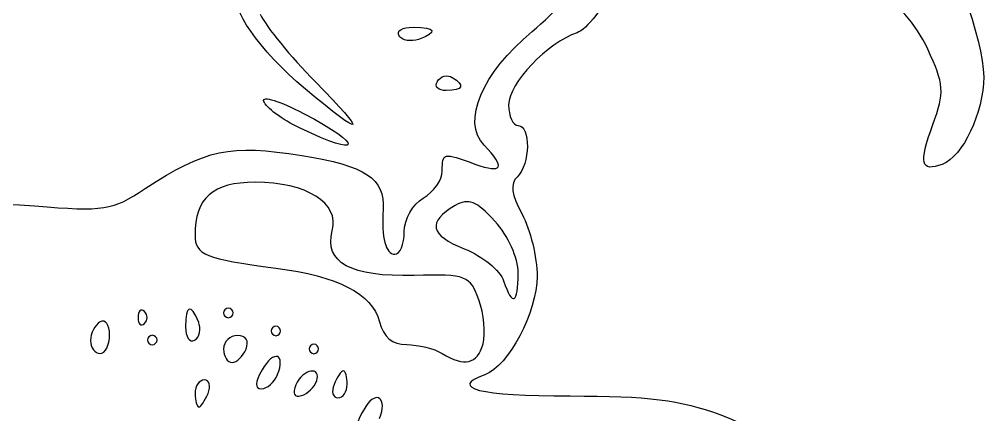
# Model space of a CAD drawing. Extents: x 2.4 to 13.2, y 1.8 to 13.4.
# Drawn here: x 9.453 to 11.505, y 7.164 to 8.006 of the extents above; entities that cross this region are included whole.
import ezdxf

# ---------------------------------------------------------------- set-up
doc = ezdxf.new("R2010")
doc.units = 0
doc.layers.add('Layer_1', color=7, linetype='CONTINUOUS')

msp = doc.modelspace()

# ---------------------------------------------------------------- linework, layer by layer
at = {"layer": 'Layer_1', "color": 7}
for points in [[(10.260657, 7.97004), (10.260657, 7.97054)], [(10.342282, 7.87344), (10.342282, 7.87394)], [(9.833606, 7.36223), (9.833598, 7.36193)], [(10.00159, 7.24893), (10.001528, 7.24833)], [(10.084726, 7.23502), (10.084756, 7.23442)]]:
    msp.add_lwpolyline(points, dxfattribs=at)
for points in [[(10.061205, 7.85709)], [(10.050128, 7.77394)], [(10.513966, 7.4654)], [(9.718699, 7.38353)], [(9.907411, 7.38053)], [(9.644566, 7.33373)], [(10.008503, 7.34213)], [(9.745658, 7.32293)], [(10.439372, 7.31457)], [(9.934941, 7.30373)], [(10.089381, 7.30383)], [(10.150036, 7.22842)], [(9.854074, 7.20922)]]:
    msp.add_lwpolyline(points, close=True, dxfattribs=at)
for points in [[(11.394781, 8.17723), (11.432321, 8.15623), (11.504606, 7.96284), (11.504606, 7.88329)], [(10.543754, 7.97969), (10.591714, 8.01939), (10.654886, 8.08863), (10.684144, 8.13354)], [(11.385446, 7.94234), (11.334116, 8.05237), (11.228419, 8.11674), (11.069932, 8.13433)], [(10.726189, 8.08623), (10.697479, 8.03243), (10.658449, 7.98335), (10.639439, 7.97705)], [(10.061181, 7.85704), (9.962761, 7.93924), (9.895077, 8.03716), (9.924708, 8.05453)], [(9.964998, 8.01653), (9.977698, 7.99013), (10.030328, 7.92563), (10.081925, 7.87329)], [(10.260657, 7.97054), (10.254057, 7.98064), (10.267457, 7.98894), (10.290347, 7.98894)], [(10.290347, 7.98894), (10.339167, 7.98894), (10.344097, 7.97804), (10.302287, 7.96304)], [(10.302287, 7.96304), (10.285957, 7.95704), (10.267227, 7.96104), (10.260657, 7.97004)], [(10.441537, 7.73754), (10.393347, 7.78804), (10.436837, 7.89116), (10.543754, 7.97969)], [(10.639439, 7.97705), (10.576679, 7.95625), (10.493673, 7.86884), (10.493673, 7.82374)], [(11.396376, 7.78142), (11.421706, 7.85122), (11.420636, 7.86682), (11.385446, 7.94234)], [(10.342282, 7.87394), (10.349282, 7.88484), (10.363452, 7.88844), (10.373812, 7.88194)], [(10.373812, 7.88194), (10.401872, 7.86544), (10.396622, 7.85404), (10.361112, 7.85404)], [(11.504606, 7.88329), (11.504606, 7.80719), (11.459916, 7.71268), (11.416346, 7.69682)], [(10.081925, 7.87329), (10.196087, 7.75745), (10.18798, 7.75118), (10.061205, 7.85709)], [(10.361112, 7.85404), (10.343772, 7.85404), (10.335302, 7.86204), (10.342282, 7.87344)], [(9.972798, 7.83094), (9.968498, 7.84384), (10.006668, 7.83194), (10.057528, 7.80534)], [(10.050108, 7.77394), (10.011848, 7.79234), (9.977058, 7.81794), (9.972798, 7.83094)], [(10.493673, 7.82374), (10.493673, 7.79924), (10.502773, 7.77934), (10.513893, 7.77934)], [(10.057528, 7.80534), (10.188055, 7.73604), (10.181975, 7.71044), (10.050128, 7.77394)], [(10.513893, 7.77934), (10.541033, 7.77934), (10.539733, 7.69644), (10.512293, 7.67028)], [(11.416346, 7.69682), (11.370536, 7.68012), (11.366236, 7.69782), (11.396376, 7.78142)], [(9.720468, 7.64545), (9.849129, 7.72945), (9.900347, 7.74025), (10.05376, 7.71565)], [(10.421977, 7.69764), (10.481507, 7.67614), (10.487827, 7.68964), (10.441537, 7.73754)], [(10.352527, 7.68264), (10.352527, 7.72204), (10.353827, 7.72224), (10.421977, 7.69764)], [(10.05376, 7.71565), (10.189943, 7.69385), (10.230365, 7.66685), (10.226467, 7.60054)], [(10.312087, 7.62494), (10.334327, 7.63814), (10.352527, 7.66404), (10.352527, 7.68264)], [(9.954211, 7.65868), (9.863762, 7.65868), (9.826578, 7.62588), (9.826578, 7.54611)], [(10.118533, 7.55543), (10.134203, 7.61473), (10.064203, 7.65868), (9.954211, 7.65868)], [(10.512293, 7.67028), (10.496523, 7.65538), (10.499373, 7.63298), (10.522393, 7.59058)], [(9.484997, 7.60845), (9.634508, 7.59635), (9.649183, 7.59835), (9.720468, 7.64545)], [(9.152179, 7.52435), (9.255407, 7.61035), (9.304698, 7.62275), (9.484997, 7.60845)], [(10.271647, 7.55314), (10.271647, 7.58014), (10.289207, 7.61134), (10.312087, 7.62494)], [(10.464646, 7.5757), (10.424766, 7.6192), (10.408546, 7.6256), (10.379916, 7.609)], [(10.226467, 7.60054), (10.222967, 7.54034), (10.232067, 7.50534), (10.251427, 7.50534)], [(10.379916, 7.609), (10.320106, 7.5743), (10.326076, 7.546), (10.399416, 7.517)], [(10.513976, 7.46543), (10.513976, 7.49773), (10.492936, 7.54483), (10.464646, 7.5757)], [(10.522393, 7.59058), (10.540023, 7.55828), (10.554413, 7.49898), (10.554363, 7.45891)], [(10.292967, 7.46053), (10.156872, 7.45653), (10.10073, 7.48793), (10.118533, 7.55543)], [(10.251427, 7.50534), (10.262547, 7.50534), (10.271647, 7.52694), (10.271647, 7.55314)], [(9.826578, 7.54611), (9.826578, 7.50421), (9.847425, 7.49581), (9.998172, 7.47611)], [(10.399416, 7.517), (10.438036, 7.5017), (10.475676, 7.4711), (10.483046, 7.4491)], [(9.998172, 7.47611), (10.130961, 7.45891), (10.203075, 7.42161), (10.218862, 7.36197)], [(10.430318, 7.40873), (10.411298, 7.46033), (10.404668, 7.46303), (10.292967, 7.46053)], [(10.554363, 7.45891), (10.554284, 7.38171), (10.493713, 7.26751), (10.44312, 7.2491)], [(10.483046, 7.4491), (10.501876, 7.3928), (10.513966, 7.3993), (10.513966, 7.4654)], [(10.439318, 7.31463), (10.445418, 7.33643), (10.441218, 7.37883), (10.430318, 7.40873)], [(9.718699, 7.38363), (9.711259, 7.39063), (9.705208, 7.38463), (9.705208, 7.37073)], [(9.833598, 7.36193), (9.817545, 7.40163), (9.806298, 7.39693), (9.806298, 7.35103)], [(9.897311, 7.39063), (9.891811, 7.39063), (9.887211, 7.38563), (9.887211, 7.38053)], [(9.907411, 7.38053), (9.907411, 7.38553), (9.902811, 7.39063), (9.897311, 7.39063)], [(9.644566, 7.33373), (9.644566, 7.35543), (9.635426, 7.36783), (9.624346, 7.36133)], [(9.705208, 7.37073), (9.705208, 7.35663), (9.711268, 7.35093), (9.718699, 7.35803)], [(9.718699, 7.35803), (9.726139, 7.36503), (9.726139, 7.37653), (9.718699, 7.38353)], [(9.887211, 7.38053), (9.887211, 7.37553), (9.891811, 7.37043), (9.897311, 7.37043)], [(9.897311, 7.37043), (9.902811, 7.37043), (9.907411, 7.37543), (9.907411, 7.38053)], [(9.624346, 7.36133), (9.613226, 7.35533), (9.604126, 7.33703), (9.604126, 7.32183)], [(9.806298, 7.35103), (9.806298, 7.32923), (9.815018, 7.31663), (9.825636, 7.32273)], [(9.825636, 7.32273), (9.836278, 7.32873), (9.83985, 7.34673), (9.833606, 7.36223)], [(9.998403, 7.35223), (9.992903, 7.35223), (9.988303, 7.34723), (9.988303, 7.34213)], [(10.008503, 7.34213), (10.008503, 7.34713), (10.003903, 7.35223), (9.998403, 7.35223)], [(10.218862, 7.36197), (10.227762, 7.32827), (10.245552, 7.31327), (10.276832, 7.31307)], [(9.624346, 7.29423), (9.635466, 7.29423), (9.644566, 7.31203), (9.644566, 7.33373)], [(9.735559, 7.33303), (9.730029, 7.33303), (9.72546, 7.32803), (9.72546, 7.32293)], [(9.745658, 7.32293), (9.745658, 7.32793), (9.741088, 7.33303), (9.735559, 7.33303)], [(9.916871, 7.33243), (9.900541, 7.33243), (9.887181, 7.31943), (9.887181, 7.30373)], [(9.934941, 7.30373), (9.942041, 7.32123), (9.934986, 7.33243), (9.916871, 7.33243)], [(9.988303, 7.34213), (9.988303, 7.33713), (9.992903, 7.33203), (9.998403, 7.33203)], [(9.998403, 7.33203), (10.003903, 7.33203), (10.008503, 7.33703), (10.008503, 7.34213)], [(9.604126, 7.32183), (9.604126, 7.30673), (9.613266, 7.29423), (9.624346, 7.29423)], [(9.72546, 7.32293), (9.72546, 7.31793), (9.73003, 7.31283), (9.735559, 7.31283)], [(9.735559, 7.31283), (9.741089, 7.31283), (9.745658, 7.31783), (9.745658, 7.32293)], [(10.079281, 7.31393), (10.073781, 7.31393), (10.069181, 7.30893), (10.069181, 7.30383)], [(10.089381, 7.30383), (10.089381, 7.30883), (10.084781, 7.31393), (10.079281, 7.31393)], [(10.276832, 7.31307), (10.301632, 7.31292), (10.335592, 7.30507), (10.352272, 7.29417)], [(10.352272, 7.29417), (10.399762, 7.26497), (10.427482, 7.27167), (10.439372, 7.31457)], [(9.887181, 7.30373), (9.887181, 7.28783), (9.895281, 7.27493), (9.905251, 7.27493)], [(9.905251, 7.27493), (9.915151, 7.27493), (9.928531, 7.28793), (9.934941, 7.30373)], [(10.001528, 7.24833), (10.020328, 7.29483), (9.994128, 7.30313), (9.968998, 7.25923)], [(10.069181, 7.30383), (10.069181, 7.29883), (10.073781, 7.29373), (10.079281, 7.29373)], [(10.079281, 7.29373), (10.084781, 7.29373), (10.089381, 7.29873), (10.089381, 7.30383)], [(10.084756, 7.23442), (10.096886, 7.26892), (10.055086, 7.26162), (10.040986, 7.22742)], [(9.968998, 7.25923), (9.953358, 7.23153), (9.953038, 7.21923), (9.96805, 7.21923)], [(9.96805, 7.21923), (9.97989, 7.21923), (9.995, 7.23253), (10.00159, 7.24893)], [(10.142036, 7.25732), (10.137636, 7.25732), (10.128866, 7.24432), (10.122456, 7.22842)], [(10.150036, 7.22842), (10.150036, 7.24432), (10.146436, 7.25732), (10.142036, 7.25732)], [(10.44312, 7.2491), (10.36464, 7.2206), (10.43149, 7.2038), (10.624459, 7.2038)], [(9.846104, 7.23792), (9.835335, 7.23792), (9.826522, 7.22492), (9.826522, 7.20922)], [(9.854074, 7.20922), (9.860454, 7.22512), (9.856944, 7.23792), (9.846104, 7.23792)], [(10.040986, 7.22742), (10.033486, 7.20882), (10.037786, 7.20002), (10.052696, 7.20462)], [(10.052696, 7.20462), (10.065896, 7.20862), (10.080306, 7.22242), (10.084726, 7.23502)], [(10.122456, 7.22842), (10.116056, 7.21252), (10.119556, 7.19982), (10.130456, 7.19982)], [(10.130456, 7.19982), (10.141226, 7.19982), (10.150036, 7.21272), (10.150036, 7.22842)], [(9.826522, 7.20922), (9.826522, 7.19332), (9.830132, 7.18042), (9.834492, 7.18042)], [(9.834492, 7.18042), (9.838852, 7.18042), (9.847664, 7.19342), (9.854074, 7.20922)], [(10.219127, 7.15614), (10.236067, 7.19804), (10.213627, 7.21734), (10.189677, 7.18164)], [(10.624459, 7.2038), (10.790588, 7.2038), (10.858957, 7.1958), (10.942905, 7.1641)], [(10.189677, 7.18164), (10.165757, 7.14584), (10.165257, 7.12464), (10.188377, 7.12464)], [(10.942905, 7.1641), (11.15719, 7.0844), (11.284751, 6.89954), (11.184688, 6.81364)]]:
    msp.add_open_spline(points, degree=3, dxfattribs=at)

doc.saveas('drawing.dxf')
